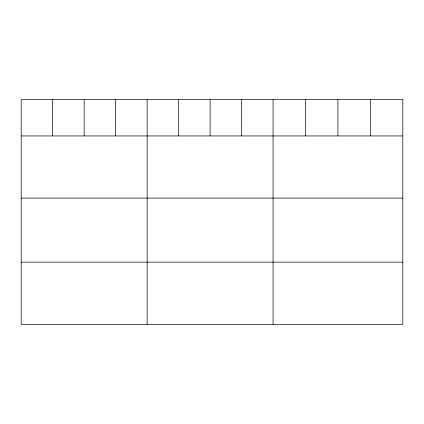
<?xml version="1.0" encoding="UTF-8"?>
<svg xmlns="http://www.w3.org/2000/svg" width="424" height="424" viewBox="0 0 424 424"><rect width="100%" height="100%" fill="white"/><g stroke="black" fill="none" stroke-linecap="round" stroke-linejoin="round"><path stroke-width="0.64" d="M21.2 135.934L402.8 135.934M21.2 198.103L402.8 198.103M21.2 262.149L402.8 262.149M370.364 99.682L370.364 135.934M337.928 99.682L337.928 135.934M305.492 99.682L305.492 135.934M273.056 99.682L273.056 324.318M241.574 99.682L241.574 135.934M210.092 99.682L210.092 135.934M178.61 99.682L178.61 135.934M147.128 99.682L147.128 324.318M115.646 99.682L115.646 135.934M84.164 99.682L84.164 135.934M52.682 99.682L52.682 135.934M402.8 99.682L21.2 99.682L21.2 324.318L402.8 324.318L402.8 99.682"/></g></svg>
